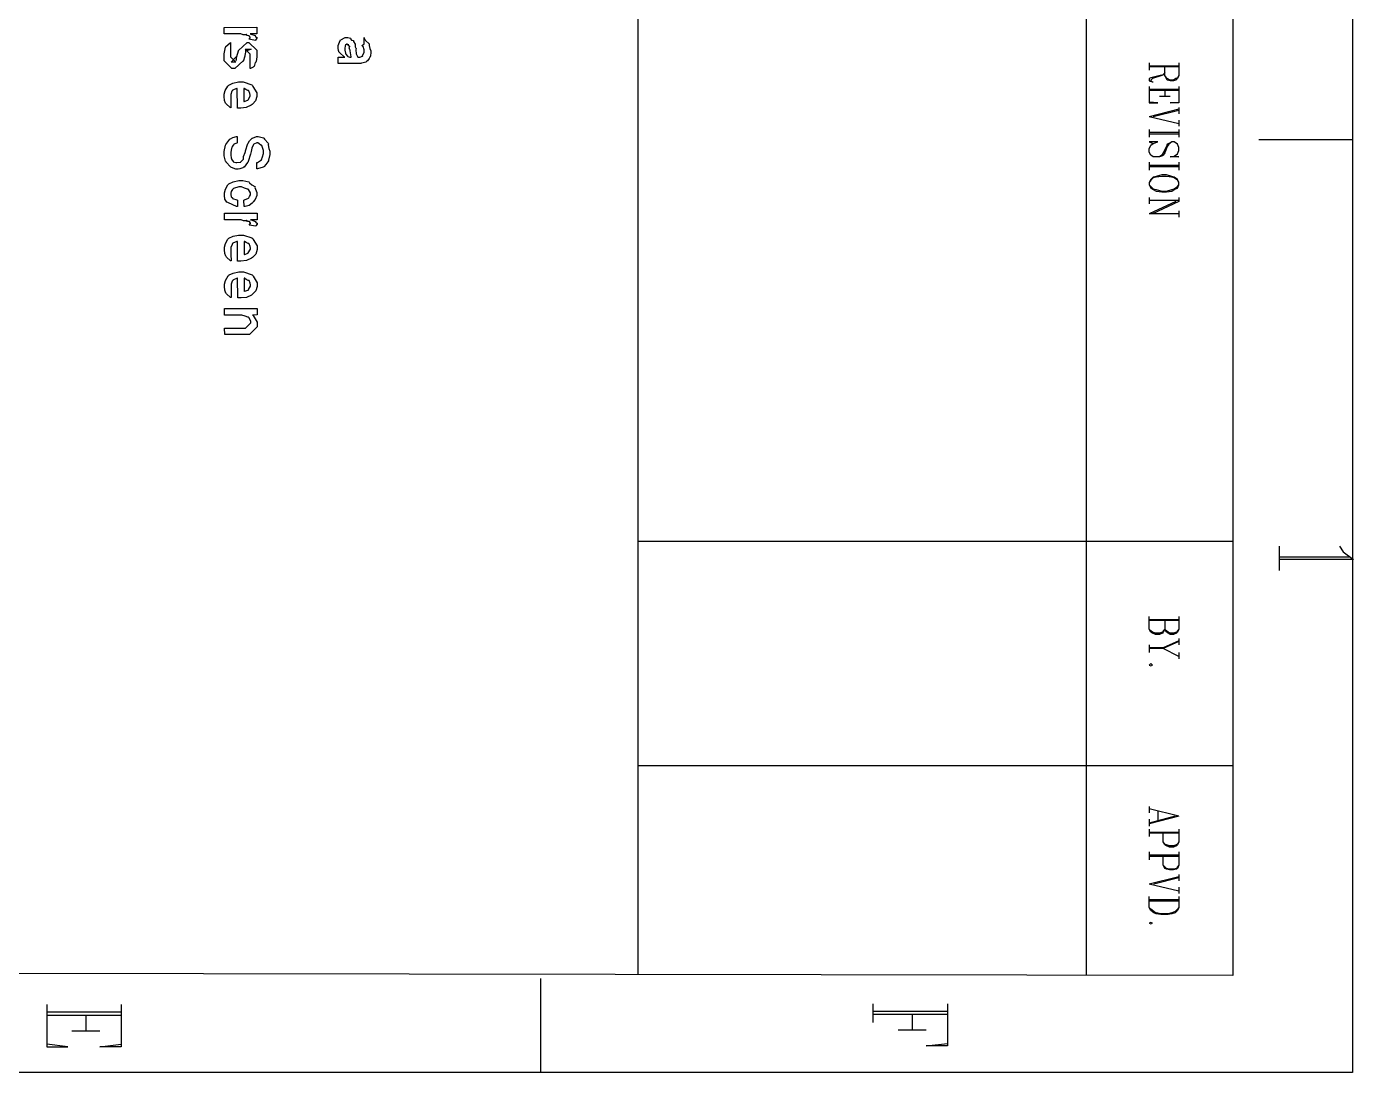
# Model space of a CAD drawing. Extents: x 0.2 to 11.6, y 0.3 to 16.2.
# Drawn here: x 8.745 to 11.572, y 0.31 to 2.539 of the extents above; entities that cross this region are included whole.
import ezdxf

# ---------------------------------------------------------------- set-up
doc = ezdxf.new("R2010")
doc.units = 0
doc.header["$MEASUREMENT"] = 0

msp = doc.modelspace()

# ---------------------------------------------------------------- linework, layer by layer
at = {"color": 0}
for p, q in [((11.57, 16.22), (11.57, 0.310004)), ((11.315, 16.02), (11.315, 0.516656)), ((10.0483, 0.518338), (10.0483, 4.17503)), ((11.0033, 0.516656), (11.0033, 4.17503)), ((9.16618, 2.53743), (9.23563, 2.53765)), ((9.16618, 2.52354), (9.16618, 2.53743)), ((9.16618, 2.53743), (9.16618, 2.53743)), ((9.20047, 2.52354), (9.16618, 2.52354)), ((9.20199, 2.52354), (9.20047, 2.52354)), ((9.20654, 2.52171), (9.20199, 2.52354)), ((9.21213, 2.52165), (9.20654, 2.52171)), ((9.21349, 2.52246), (9.21213, 2.52165)), ((9.21403, 2.52235), (9.21349, 2.52246)), ((9.21544, 2.52018), (9.21403, 2.52235)), ((9.21869, 2.51969), (9.21544, 2.52018)), ((9.21957, 2.52007), (9.21869, 2.51969)), ((9.21912, 2.51247), (9.22174, 2.51557)), ((9.21989, 2.51986), (9.21957, 2.52007)), ((9.22174, 2.5166), (9.21989, 2.51986)), ((9.23563, 2.52376), (9.22174, 2.52354)), ((9.22174, 2.52354), (9.22314, 2.52322)), ((9.22174, 2.51557), (9.22174, 2.5166)), ((9.22174, 2.5166), (9.22174, 2.5166)), ((9.22314, 2.52322), (9.23238, 2.52018)), ((9.23238, 2.52018), (9.23281, 2.51986)), ((9.23281, 2.51986), (9.23253, 2.51932)), ((9.23253, 2.51932), (9.23351, 2.51682)), ((9.23351, 2.51682), (9.23563, 2.51633)), ((9.23563, 2.53765), (9.23563, 2.52376)), ((9.23563, 2.51633), (9.23563, 2.51617)), ((9.23563, 2.51617), (9.23563, 2.5146)), ((9.41465, 2.51079), (9.42426, 2.51585)), ((9.42426, 2.51585), (9.42746, 2.51585)), ((9.42746, 2.51585), (9.42958, 2.51585)), ((9.42958, 2.51585), (9.43528, 2.51421)), ((9.46479, 2.51585), (9.46474, 2.51585)), ((9.46474, 2.51585), (9.4655, 2.51156)), ((9.46479, 2.50196), (9.46479, 2.51585)), ((9.16624, 2.48144), (9.16911, 2.49528)), ((9.16911, 2.49528), (9.16971, 2.49642)), ((9.16971, 2.49642), (9.16997, 2.49713)), ((9.16997, 2.49713), (9.17893, 2.50478)), ((9.17893, 2.50478), (9.18012, 2.5051)), ((9.18012, 2.5051), (9.18012, 2.49121)), ((9.18012, 2.5051), (9.18012, 2.5051)), ((9.18012, 2.49121), (9.18012, 2.49013)), ((9.18012, 2.49013), (9.18012, 2.48768)), ((9.18012, 2.48768), (9.18012, 2.48687)), ((9.19358, 2.47581), (9.19683, 2.48774)), ((9.19683, 2.48839), (9.2155, 2.5051)), ((9.19683, 2.48774), (9.19683, 2.48839)), ((9.22179, 2.48014), (9.21072, 2.49121)), ((9.21072, 2.49121), (9.21636, 2.49121)), ((9.21268, 2.48861), (9.21181, 2.48578)), ((9.22374, 2.49121), (9.21268, 2.48708)), ((9.21268, 2.48708), (9.21268, 2.48861)), ((9.2155, 2.5051), (9.21897, 2.5051)), ((9.21636, 2.49121), (9.22374, 2.49121)), ((9.21897, 2.5051), (9.23568, 2.48861)), ((9.23281, 2.50987), (9.21912, 2.51247)), ((9.21912, 2.51247), (9.21912, 2.51247)), ((9.23324, 2.51042), (9.23281, 2.50987)), ((9.23563, 2.5146), (9.23324, 2.51042)), ((9.23568, 2.48861), (9.23568, 2.47862)), ((9.40924, 2.49908), (9.41336, 2.50976)), ((9.40924, 2.49522), (9.40924, 2.49908)), ((9.40924, 2.49349), (9.40924, 2.49522)), ((9.40961, 2.48817), (9.40924, 2.49349)), ((9.41151, 2.484), (9.40961, 2.48817)), ((9.41336, 2.50976), (9.41422, 2.51064)), ((9.41422, 2.51064), (9.41465, 2.51079)), ((9.42426, 2.49794), (9.42313, 2.49283)), ((9.42313, 2.49283), (9.42313, 2.4911)), ((9.42313, 2.4911), (9.42313, 2.48876)), ((9.42313, 2.48876), (9.42475, 2.48247)), ((9.42464, 2.49935), (9.42426, 2.49794)), ((9.42492, 2.49978), (9.42464, 2.49935)), ((9.42774, 2.50196), (9.42492, 2.49978)), ((9.42876, 2.50196), (9.42774, 2.50196)), ((9.42882, 2.50196), (9.42876, 2.50196)), ((9.42914, 2.50011), (9.42882, 2.50196)), ((9.43115, 2.50032), (9.42914, 2.50011)), ((9.43158, 2.50065), (9.43115, 2.50032)), ((9.43142, 2.49804), (9.43181, 2.50043)), ((9.43315, 2.49707), (9.43142, 2.49804)), ((9.43181, 2.50043), (9.43158, 2.50065)), ((9.43272, 2.49388), (9.43365, 2.49681)), ((9.43392, 2.48985), (9.43272, 2.49388)), ((9.43354, 2.49718), (9.43315, 2.49707)), ((9.43365, 2.49681), (9.43354, 2.49718)), ((9.43483, 2.48915), (9.43392, 2.48985)), ((9.43494, 2.48753), (9.43483, 2.48915)), ((9.43679, 2.47504), (9.43494, 2.48753)), ((9.43528, 2.51421), (9.43593, 2.51389)), ((9.43593, 2.51389), (9.43571, 2.51318)), ((9.43571, 2.51318), (9.43776, 2.51014)), ((9.43776, 2.51014), (9.44163, 2.50922)), ((9.44163, 2.50922), (9.442, 2.50868)), ((9.442, 2.50868), (9.44194, 2.5076)), ((9.44194, 2.5076), (9.44547, 2.502)), ((9.44569, 2.50131), (9.44521, 2.50011)), ((9.44521, 2.50011), (9.44526, 2.49588)), ((9.44526, 2.49588), (9.44704, 2.49317)), ((9.44547, 2.502), (9.44569, 2.50131)), ((9.44721, 2.49219), (9.44661, 2.48985)), ((9.44661, 2.48985), (9.4476, 2.48113)), ((9.44704, 2.49317), (9.44721, 2.49219)), ((9.45958, 2.49892), (9.46376, 2.50174)), ((9.46126, 2.49735), (9.45958, 2.49892)), ((9.46175, 2.49739), (9.46126, 2.49735)), ((9.46224, 2.49685), (9.46175, 2.49739)), ((9.46479, 2.4899), (9.46224, 2.49685)), ((9.46376, 2.50174), (9.46479, 2.50196)), ((9.46479, 2.48742), (9.46479, 2.4899)), ((9.46479, 2.48486), (9.46479, 2.48742)), ((9.4655, 2.51156), (9.46631, 2.51107)), ((9.46631, 2.51107), (9.46718, 2.50976)), ((9.46718, 2.50976), (9.47487, 2.50239)), ((9.47487, 2.50239), (9.47542, 2.50131)), ((9.47542, 2.50131), (9.4751, 2.49924)), ((9.4751, 2.49924), (9.4765, 2.49262)), ((9.4765, 2.49262), (9.47868, 2.48774)), ((9.47868, 2.48774), (9.47868, 2.48611)), ((9.16624, 2.47646), (9.16624, 2.48144)), ((9.16624, 2.46625), (9.16624, 2.47646)), ((9.18294, 2.44954), (9.16624, 2.46625)), ((9.18012, 2.48687), (9.18012, 2.48426)), ((9.18012, 2.48426), (9.18012, 2.4784)), ((9.18012, 2.4784), (9.18012, 2.47646)), ((9.18012, 2.47646), (9.18012, 2.4745)), ((9.18012, 2.4745), (9.19119, 2.46343)), ((9.18099, 2.46343), (9.19206, 2.4745)), ((9.18707, 2.46343), (9.18099, 2.46343)), ((9.19119, 2.46343), (9.18707, 2.46343)), ((9.20682, 2.46625), (9.18924, 2.44954)), ((9.19206, 2.4669), (9.19358, 2.47581)), ((9.19206, 2.4745), (9.19206, 2.4669)), ((9.21007, 2.47624), (9.20682, 2.46474)), ((9.20682, 2.46474), (9.20682, 2.46625)), ((9.21029, 2.47754), (9.21007, 2.47624)), ((9.21143, 2.48481), (9.21029, 2.47754)), ((9.21181, 2.48578), (9.21143, 2.48481)), ((9.22179, 2.47732), (9.22179, 2.48014)), ((9.22179, 2.47553), (9.22179, 2.47732)), ((9.22179, 2.47), (9.22179, 2.47553)), ((9.22179, 2.46756), (9.22179, 2.47)), ((9.22179, 2.46679), (9.22179, 2.46756)), ((9.22179, 2.46446), (9.22179, 2.46679)), ((9.22179, 2.46343), (9.22179, 2.46446)), ((9.22179, 2.44954), (9.22179, 2.46343)), ((9.23264, 2.46257), (9.22988, 2.45443)), ((9.23394, 2.46365), (9.23264, 2.46257)), ((9.23421, 2.46474), (9.23394, 2.46365)), ((9.23568, 2.47487), (9.23421, 2.46474)), ((9.23568, 2.47862), (9.23568, 2.47487)), ((9.40944, 2.46029), (9.40924, 2.47418)), ((9.40924, 2.47418), (9.41271, 2.47418)), ((9.41157, 2.46029), (9.40944, 2.46029)), ((9.41228, 2.48394), (9.41151, 2.484)), ((9.41792, 2.46029), (9.41157, 2.46029)), ((9.41282, 2.48307), (9.41228, 2.48394)), ((9.41271, 2.47418), (9.42051, 2.47418)), ((9.42182, 2.47493), (9.41282, 2.48307)), ((9.42074, 2.46029), (9.41792, 2.46029)), ((9.42051, 2.47418), (9.42313, 2.47418)), ((9.42399, 2.46029), (9.42074, 2.46029)), ((9.42313, 2.47418), (9.42182, 2.47493)), ((9.42313, 2.47418), (9.42313, 2.47418)), ((9.43392, 2.46029), (9.42399, 2.46029)), ((9.42475, 2.48247), (9.42507, 2.48176)), ((9.42507, 2.48176), (9.42524, 2.48047)), ((9.42524, 2.48047), (9.42919, 2.47601)), ((9.42919, 2.47601), (9.42964, 2.47569)), ((9.42964, 2.47569), (9.42964, 2.47569)), ((9.42964, 2.47569), (9.43371, 2.47418)), ((9.43371, 2.47418), (9.43506, 2.47418)), ((9.43831, 2.46029), (9.43392, 2.46029)), ((9.43506, 2.47418), (9.43701, 2.47418)), ((9.43701, 2.47418), (9.43679, 2.47504)), ((9.43701, 2.47418), (9.43701, 2.47418)), ((9.44937, 2.46029), (9.43831, 2.46029)), ((9.4476, 2.48113), (9.45051, 2.47515)), ((9.45139, 2.46029), (9.44937, 2.46029)), ((9.45051, 2.47515), (9.4509, 2.47418)), ((9.4509, 2.47418), (9.4515, 2.47418)), ((9.4574, 2.46078), (9.45139, 2.46029)), ((9.4515, 2.47418), (9.45281, 2.47418)), ((9.45281, 2.47418), (9.45329, 2.47418)), ((9.45329, 2.47418), (9.45535, 2.47418)), ((9.45535, 2.47418), (9.4611, 2.47635)), ((9.45871, 2.46094), (9.4574, 2.46078)), ((9.45975, 2.4611), (9.45871, 2.46094)), ((9.46804, 2.46365), (9.45975, 2.4611)), ((9.4611, 2.47635), (9.46153, 2.47678)), ((9.46115, 2.47721), (9.46479, 2.48486)), ((9.46153, 2.47678), (9.46115, 2.47721)), ((9.46912, 2.46442), (9.46804, 2.46365)), ((9.46978, 2.46479), (9.46912, 2.46442)), ((9.47157, 2.46625), (9.46978, 2.46479)), ((9.47493, 2.47092), (9.47157, 2.46625)), ((9.47607, 2.47244), (9.47493, 2.47092)), ((9.47651, 2.47331), (9.47607, 2.47244)), ((9.47803, 2.477), (9.47651, 2.47331)), ((9.47868, 2.48383), (9.47803, 2.477)), ((9.47868, 2.48611), (9.47868, 2.48383)), ((11.1367, 2.46164), (11.1367, 2.44667)), ((11.2, 2.46164), (11.2, 2.435)), ((9.18837, 2.44954), (9.18294, 2.44954)), ((9.18924, 2.44954), (9.18837, 2.44954)), ((9.22254, 2.44976), (9.22179, 2.44954)), ((9.22825, 2.45301), (9.22254, 2.44976)), ((9.22939, 2.45389), (9.22825, 2.45301)), ((9.22988, 2.45443), (9.22939, 2.45389)), ((11.2, 2.45503), (11.1367, 2.45503)), ((11.2, 2.45335), (11.1367, 2.45335)), ((11.16, 2.435), (11.14, 2.43001)), ((11.1634, 2.435), (11.1433, 2.42833)), ((11.1667, 2.43668), (11.16, 2.435)), ((11.1667, 2.43668), (11.1634, 2.435)), ((11.17, 2.44168), (11.1667, 2.43668)), ((11.17, 2.435), (11.17, 2.45335)), ((11.1733, 2.42833), (11.17, 2.435)), ((11.1733, 2.43001), (11.17, 2.435)), ((11.2, 2.435), (11.1967, 2.42833)), ((11.2, 2.435), (11.1967, 2.43001)), ((9.1664, 2.39518), (9.16857, 2.40289)), ((9.16857, 2.40289), (9.17378, 2.41232)), ((9.17378, 2.41232), (9.17529, 2.41363)), ((9.17529, 2.41363), (9.17606, 2.41439)), ((9.17606, 2.41439), (9.185, 2.41857)), ((9.18376, 2.40278), (9.18289, 2.40132)), ((9.18435, 2.40349), (9.18376, 2.40278)), ((9.19303, 2.40728), (9.18435, 2.40349)), ((9.185, 2.41857), (9.19656, 2.42122)), ((9.19418, 2.40733), (9.19303, 2.40728)), ((9.19439, 2.36567), (9.19418, 2.40733)), ((9.19656, 2.42122), (9.20047, 2.42122)), ((9.20047, 2.42122), (9.20697, 2.42122)), ((9.20697, 2.42122), (9.22499, 2.41493)), ((9.20806, 2.40733), (9.20806, 2.37956)), ((9.2091, 2.40728), (9.20806, 2.40733)), ((9.20806, 2.40733), (9.20806, 2.40733)), ((9.2124, 2.40489), (9.2091, 2.40728)), ((9.21669, 2.40289), (9.2124, 2.40489)), ((9.21804, 2.403), (9.21669, 2.40289)), ((9.21869, 2.40235), (9.21804, 2.403)), ((9.22499, 2.41493), (9.22651, 2.41363)), ((9.22651, 2.41363), (9.22765, 2.41183)), ((9.22765, 2.41183), (9.23585, 2.39789)), ((11.14, 2.43001), (11.1367, 2.42833)), ((11.1367, 2.42833), (11.1367, 2.42333)), ((11.1367, 2.42333), (11.1433, 2.42165)), ((11.1367, 2.41168), (11.1367, 2.37668)), ((11.2, 2.405), (11.1367, 2.405)), ((11.2, 2.40332), (11.1367, 2.40332)), ((11.1433, 2.42833), (11.14, 2.42503)), ((11.14, 2.42503), (11.14, 2.42333)), ((11.14, 2.42333), (11.1433, 2.42165)), ((11.1433, 2.42165), (11.145, 2.42165)), ((11.17, 2.40332), (11.17, 2.38997)), ((11.175, 2.42833), (11.1733, 2.43001)), ((11.175, 2.42503), (11.1733, 2.42833)), ((11.1816, 2.42503), (11.175, 2.42833)), ((11.1816, 2.42333), (11.175, 2.42503)), ((11.1883, 2.42503), (11.1816, 2.42503)), ((11.1883, 2.42333), (11.1816, 2.42333)), ((11.1934, 2.42833), (11.1883, 2.42503)), ((11.1934, 2.42503), (11.1883, 2.42333)), ((11.1967, 2.43001), (11.1934, 2.42833)), ((11.1967, 2.42833), (11.1934, 2.42503)), ((11.2, 2.41168), (11.2, 2.37668)), ((9.16639, 2.39258), (9.1664, 2.39518)), ((9.1664, 2.38992), (9.16639, 2.39258)), ((9.16683, 2.38189), (9.1664, 2.38992)), ((9.16917, 2.37576), (9.16683, 2.38189)), ((9.17008, 2.37543), (9.16917, 2.37576)), ((9.17074, 2.37429), (9.17008, 2.37543)), ((9.17936, 2.36649), (9.17074, 2.37429)), ((9.18029, 2.39481), (9.18028, 2.39258)), ((9.18028, 2.39258), (9.18028, 2.39063)), ((9.18028, 2.39063), (9.18028, 2.38624)), ((9.18028, 2.38624), (9.18029, 2.38476)), ((9.18289, 2.40132), (9.18029, 2.39481)), ((9.18029, 2.38476), (9.18029, 2.38346)), ((9.18029, 2.38346), (9.18029, 2.38053)), ((9.18029, 2.38053), (9.18029, 2.37956)), ((9.18029, 2.37956), (9.1805, 2.3661)), ((9.18029, 2.37956), (9.18029, 2.37956)), ((9.20806, 2.37956), (9.20904, 2.37967)), ((9.20904, 2.37967), (9.21664, 2.38238)), ((9.21664, 2.38238), (9.21718, 2.38282)), ((9.21718, 2.38319), (9.22194, 2.39074)), ((9.21718, 2.38282), (9.21718, 2.38319)), ((9.22097, 2.39692), (9.21869, 2.40235)), ((9.22196, 2.39324), (9.22097, 2.39692)), ((9.22194, 2.39074), (9.22196, 2.39324)), ((9.22196, 2.39324), (9.22196, 2.39324)), ((9.22749, 2.37478), (9.22586, 2.37349)), ((9.23329, 2.38064), (9.22749, 2.37478)), ((9.23583, 2.39008), (9.23329, 2.38064)), ((9.23585, 2.39322), (9.23583, 2.39008)), ((9.23585, 2.39789), (9.23585, 2.39322)), ((11.155, 2.37668), (11.1367, 2.37831)), ((11.1367, 2.37668), (11.155, 2.37668)), ((11.1816, 2.38997), (11.1583, 2.38997)), ((11.1816, 2.37668), (11.2, 2.37831)), ((11.2, 2.37668), (11.1816, 2.37668)), ((9.1805, 2.3661), (9.17936, 2.36649)), ((9.19499, 2.36567), (9.19439, 2.36567)), ((9.19683, 2.36567), (9.19499, 2.36567)), ((9.19765, 2.36567), (9.19683, 2.36567)), ((9.20156, 2.36567), (9.19765, 2.36567)), ((9.21328, 2.36664), (9.20156, 2.36567)), ((9.22385, 2.37153), (9.21328, 2.36664)), ((9.22586, 2.37349), (9.22385, 2.37153)), ((11.2, 2.36333), (11.1367, 2.34668)), ((11.2, 2.33165), (11.1367, 2.34668)), ((11.2, 2.36003), (11.145, 2.34668)), ((11.2, 2.36664), (11.2, 2.35335)), ((11.1367, 2.31999), (11.1367, 2.30333)), ((11.2, 2.34), (11.2, 2.32667)), ((11.2, 2.31999), (11.2, 2.30333)), ((9.17008, 2.28814), (9.1785, 2.29947)), ((9.1785, 2.29947), (9.17958, 2.30024)), ((9.17958, 2.30024), (9.18485, 2.30263)), ((9.17958, 2.30024), (9.17958, 2.30024)), ((9.18485, 2.30263), (9.19293, 2.30501)), ((9.19358, 2.29101), (9.18722, 2.28851)), ((9.19293, 2.30501), (9.19433, 2.30501)), ((9.19433, 2.29112), (9.19358, 2.29101)), ((9.19433, 2.30501), (9.19433, 2.29112)), ((9.19433, 2.30501), (9.19433, 2.30501)), ((9.21186, 2.27414), (9.21685, 2.28976)), ((9.21685, 2.28976), (9.21733, 2.29069)), ((9.21733, 2.29069), (9.22006, 2.29536)), ((9.21733, 2.29069), (9.21733, 2.29069)), ((9.22006, 2.29536), (9.22515, 2.30094)), ((9.22515, 2.30094), (9.22601, 2.30154)), ((9.22601, 2.30154), (9.22657, 2.30132)), ((9.22657, 2.30132), (9.23492, 2.30522)), ((9.236, 2.29133), (9.22954, 2.28846)), ((9.23492, 2.30522), (9.23774, 2.30522)), ((9.23687, 2.29133), (9.236, 2.29133)), ((9.23779, 2.29133), (9.23687, 2.29133)), ((9.23774, 2.30522), (9.23876, 2.30522)), ((9.24056, 2.289), (9.23779, 2.29133)), ((9.23876, 2.30522), (9.24994, 2.30181)), ((9.24994, 2.30181), (9.25097, 2.3011)), ((9.25097, 2.3011), (9.2519, 2.29958)), ((9.2519, 2.29958), (9.25999, 2.29047)), ((9.25999, 2.29047), (9.26053, 2.28917)), ((11.2, 2.31332), (11.1367, 2.31332)), ((11.2, 2.31), (11.1367, 2.31)), ((11.155, 2.29335), (11.1367, 2.29335)), ((11.1367, 2.29335), (11.145, 2.28999)), ((11.14, 2.28668), (11.145, 2.28999)), ((11.145, 2.28999), (11.155, 2.29335)), ((11.1783, 2.28999), (11.175, 2.28836)), ((11.185, 2.29335), (11.1783, 2.28999)), ((11.185, 2.29335), (11.1783, 2.28836)), ((11.19, 2.29335), (11.185, 2.29335)), ((11.1967, 2.28836), (11.19, 2.29335)), ((11.37, 2.29833), (11.57, 2.29833)), ((9.16656, 2.27283), (9.16928, 2.28635)), ((9.16656, 2.2679), (9.16656, 2.27283)), ((9.16656, 2.264), (9.16656, 2.2679)), ((9.16932, 2.25228), (9.16656, 2.264)), ((9.16928, 2.28635), (9.16982, 2.28765)), ((9.16982, 2.28765), (9.17008, 2.28814)), ((9.18175, 2.27918), (9.18044, 2.27121)), ((9.18044, 2.27121), (9.18044, 2.26856)), ((9.18044, 2.26856), (9.18044, 2.266)), ((9.18044, 2.266), (9.18153, 2.25911)), ((9.18218, 2.28028), (9.18175, 2.27918)), ((9.1824, 2.28108), (9.18218, 2.28028)), ((9.18338, 2.28353), (9.1824, 2.28108)), ((9.18588, 2.287), (9.18338, 2.28353)), ((9.18674, 2.28808), (9.18588, 2.287)), ((9.18722, 2.28851), (9.18674, 2.28808)), ((9.20757, 2.26199), (9.21121, 2.27089)), ((9.20757, 2.25726), (9.20757, 2.26199)), ((9.21121, 2.27089), (9.21169, 2.27289)), ((9.21169, 2.27289), (9.21186, 2.27414)), ((9.22239, 2.26736), (9.21778, 2.25163)), ((9.22299, 2.27029), (9.22239, 2.26736)), ((9.22347, 2.27268), (9.22299, 2.27029)), ((9.2251, 2.28043), (9.22347, 2.27268)), ((9.22797, 2.2864), (9.2251, 2.28043)), ((9.22906, 2.28786), (9.22797, 2.2864)), ((9.22954, 2.28846), (9.22906, 2.28786)), ((9.24462, 2.28662), (9.24056, 2.289)), ((9.24599, 2.28657), (9.24462, 2.28662)), ((9.24664, 2.28575), (9.24599, 2.28657)), ((9.2461, 2.25612), (9.24767, 2.26144)), ((9.24989, 2.27501), (9.24664, 2.28575)), ((9.24767, 2.26144), (9.24989, 2.26876)), ((9.24989, 2.27115), (9.24989, 2.27501)), ((9.24989, 2.26876), (9.24989, 2.27115)), ((9.26053, 2.28917), (9.26015, 2.28689)), ((9.26015, 2.28689), (9.26161, 2.2794)), ((9.26378, 2.26693), (9.26107, 2.25428)), ((9.26161, 2.2794), (9.26378, 2.27354)), ((9.26378, 2.27354), (9.26378, 2.2716)), ((9.26378, 2.2716), (9.26378, 2.26693)), ((11.1367, 2.27832), (11.14, 2.28668)), ((11.1367, 2.27165), (11.1367, 2.27832)), ((11.14, 2.26497), (11.1367, 2.27165)), ((11.145, 2.26167), (11.14, 2.26497)), ((11.1583, 2.26167), (11.145, 2.26167)), ((11.1634, 2.26497), (11.1583, 2.26167)), ((11.1634, 2.26335), (11.1583, 2.26167)), ((11.1667, 2.27001), (11.1634, 2.26497)), ((11.1667, 2.26497), (11.1634, 2.26335)), ((11.1733, 2.28331), (11.1667, 2.27001)), ((11.17, 2.27001), (11.1667, 2.26497)), ((11.175, 2.28331), (11.17, 2.27001)), ((11.175, 2.28836), (11.1733, 2.28331)), ((11.1783, 2.28836), (11.175, 2.28331)), ((11.1816, 2.26167), (11.19, 2.26335)), ((11.2, 2.26167), (11.1816, 2.26167)), ((11.19, 2.26335), (11.1967, 2.26833)), ((11.19, 2.26335), (11.2, 2.26167)), ((11.2, 2.28168), (11.1967, 2.28836)), ((11.1967, 2.26833), (11.2, 2.27501)), ((11.2, 2.27501), (11.2, 2.28168)), ((9.17025, 2.25119), (9.16932, 2.25228)), ((9.1709, 2.24994), (9.17025, 2.25119)), ((9.17953, 2.24001), (9.1709, 2.24994)), ((9.18067, 2.23969), (9.17953, 2.24001)), ((9.18175, 2.23904), (9.18067, 2.23969)), ((9.18153, 2.25911), (9.18175, 2.25836)), ((9.18175, 2.25836), (9.18186, 2.25689)), ((9.19108, 2.23557), (9.18175, 2.23904)), ((9.18186, 2.25689), (9.18522, 2.252)), ((9.18522, 2.252), (9.18565, 2.25163)), ((9.18565, 2.25163), (9.1856, 2.25125)), ((9.1856, 2.25125), (9.19114, 2.24946)), ((9.19456, 2.23557), (9.19108, 2.23557)), ((9.19114, 2.24946), (9.19303, 2.24946)), ((9.19303, 2.24946), (9.20107, 2.25037)), ((9.19303, 2.24946), (9.19303, 2.24946)), ((9.19586, 2.23557), (9.19456, 2.23557)), ((9.19993, 2.23606), (9.19586, 2.23557)), ((9.20583, 2.23844), (9.19993, 2.23606)), ((9.20107, 2.25037), (9.20171, 2.25054)), ((9.20171, 2.25065), (9.20725, 2.25635)), ((9.20171, 2.25054), (9.20171, 2.25065)), ((9.20779, 2.23926), (9.20583, 2.23844)), ((9.20725, 2.25635), (9.20757, 2.25726)), ((9.20757, 2.25726), (9.20757, 2.25726)), ((9.20876, 2.2399), (9.20779, 2.23926)), ((9.21593, 2.24935), (9.20876, 2.2399)), ((9.21733, 2.25075), (9.21593, 2.24935)), ((9.21778, 2.25163), (9.21733, 2.25075)), ((9.23622, 2.24967), (9.23736, 2.24983)), ((9.23622, 2.23578), (9.23622, 2.24967)), ((9.23757, 2.23583), (9.23622, 2.23578)), ((9.23736, 2.24983), (9.24588, 2.25487)), ((9.24963, 2.23942), (9.23757, 2.23583)), ((9.24588, 2.25487), (9.24642, 2.25575)), ((9.24642, 2.25575), (9.2461, 2.25612)), ((9.25076, 2.24056), (9.24963, 2.23942)), ((9.25185, 2.24132), (9.25076, 2.24056)), ((9.2551, 2.24544), (9.25185, 2.24132)), ((9.25906, 2.25131), (9.2551, 2.24544)), ((9.26053, 2.25293), (9.25906, 2.25131)), ((9.26107, 2.25428), (9.26053, 2.25293)), ((11.1367, 2.25), (11.1367, 2.23335)), ((11.2, 2.24333), (11.1367, 2.24333)), ((11.2, 2.24001), (11.1367, 2.24001)), ((11.2, 2.25), (11.2, 2.23335)), ((9.17632, 2.20421), (9.18533, 2.20856)), ((9.18533, 2.20856), (9.19721, 2.21121)), ((9.19721, 2.21121), (9.20122, 2.21121)), ((9.20122, 2.21121), (9.20589, 2.21121)), ((9.20589, 2.21121), (9.21853, 2.20833)), ((9.21853, 2.20833), (9.21989, 2.20774)), ((9.21989, 2.20774), (9.22026, 2.20633)), ((9.22026, 2.20633), (9.22558, 2.20215)), ((11.14, 2.21332), (11.1367, 2.20665)), ((11.14, 2.21164), (11.1367, 2.20665)), ((11.1367, 2.20665), (11.1367, 2.20167)), ((11.145, 2.21832), (11.14, 2.21332)), ((11.145, 2.21669), (11.14, 2.21164)), ((11.1517, 2.22), (11.145, 2.21832)), ((11.1517, 2.21832), (11.145, 2.21669)), ((11.1634, 2.22331), (11.1517, 2.22)), ((11.1634, 2.22), (11.1517, 2.21832)), ((11.1733, 2.22331), (11.1634, 2.22331)), ((11.1733, 2.22), (11.1634, 2.22)), ((11.185, 2.22), (11.1733, 2.22331)), ((11.185, 2.21832), (11.1733, 2.22)), ((11.19, 2.21832), (11.185, 2.22)), ((11.19, 2.21669), (11.185, 2.21832)), ((11.1967, 2.21332), (11.19, 2.21832)), ((11.1967, 2.21164), (11.19, 2.21669)), ((11.2, 2.20665), (11.1967, 2.21332)), ((11.2, 2.20665), (11.1967, 2.21164)), ((11.2, 2.20167), (11.2, 2.20665)), ((9.16672, 2.18474), (9.16889, 2.19254)), ((9.16672, 2.18213), (9.16672, 2.18474)), ((9.16672, 2.17947), (9.16672, 2.18213)), ((9.16764, 2.17144), (9.16672, 2.17947)), ((9.16889, 2.19254), (9.1741, 2.2021)), ((9.1741, 2.2021), (9.17561, 2.2034)), ((9.17561, 2.2034), (9.17632, 2.20421)), ((9.18121, 2.18744), (9.18061, 2.18397)), ((9.18061, 2.18397), (9.18061, 2.18278)), ((9.18061, 2.18278), (9.18061, 2.18121)), ((9.18061, 2.18121), (9.18143, 2.17638)), ((9.1844, 2.192), (9.18121, 2.18744)), ((9.18143, 2.17638), (9.18332, 2.17469)), ((9.1856, 2.19342), (9.1844, 2.192)), ((9.18642, 2.19407), (9.1856, 2.19342)), ((9.19749, 2.19732), (9.18642, 2.19407)), ((9.20144, 2.19732), (9.19749, 2.19732)), ((9.2035, 2.19732), (9.20144, 2.19732)), ((9.20969, 2.1951), (9.2035, 2.19732)), ((9.21571, 2.19293), (9.20969, 2.1951)), ((9.21728, 2.19299), (9.21571, 2.19293)), ((9.2181, 2.19228), (9.21728, 2.19299)), ((9.22228, 2.18468), (9.2181, 2.19228)), ((9.21869, 2.17415), (9.22006, 2.17714)), ((9.22006, 2.17714), (9.22228, 2.18072)), ((9.22228, 2.18192), (9.22228, 2.18468)), ((9.22228, 2.18072), (9.22228, 2.18192)), ((9.22558, 2.20215), (9.23139, 2.19851)), ((9.23139, 2.19851), (9.23204, 2.19732)), ((9.23204, 2.19732), (9.23188, 2.19613)), ((9.23188, 2.19613), (9.23617, 2.1855)), ((9.23557, 2.17914), (9.23215, 2.17074)), ((9.23617, 2.18192), (9.23557, 2.17914)), ((9.23617, 2.1855), (9.23617, 2.18192)), ((11.1367, 2.20167), (11.14, 2.19499)), ((11.1367, 2.20167), (11.14, 2.19835)), ((11.14, 2.19835), (11.145, 2.19331)), ((11.14, 2.19499), (11.145, 2.19168)), ((11.145, 2.19331), (11.1517, 2.19168)), ((11.145, 2.19168), (11.1517, 2.18832)), ((11.1517, 2.19168), (11.1634, 2.18832)), ((11.1517, 2.18832), (11.1634, 2.18668)), ((11.1634, 2.18832), (11.1733, 2.18832)), ((11.1634, 2.18668), (11.1733, 2.18668)), ((11.1733, 2.18832), (11.185, 2.19168)), ((11.1733, 2.18668), (11.185, 2.18832)), ((11.185, 2.19168), (11.19, 2.19331)), ((11.185, 2.18832), (11.19, 2.19168)), ((11.19, 2.19331), (11.1967, 2.19835)), ((11.19, 2.19168), (11.1967, 2.19499)), ((11.1967, 2.19499), (11.2, 2.20167)), ((11.1967, 2.19835), (11.2, 2.20167)), ((9.17225, 2.16504), (9.16764, 2.17144)), ((9.1741, 2.16456), (9.17225, 2.16504)), ((9.17535, 2.16336), (9.1741, 2.16456)), ((9.19249, 2.15599), (9.17535, 2.16336)), ((9.18332, 2.17469), (9.18386, 2.1741)), ((9.18386, 2.1741), (9.18414, 2.17312)), ((9.18414, 2.17312), (9.19331, 2.16971)), ((9.19472, 2.15565), (9.19249, 2.15599)), ((9.19331, 2.16971), (9.1945, 2.16954)), ((9.1945, 2.16954), (9.19472, 2.15565)), ((9.1945, 2.16954), (9.1945, 2.16954)), ((9.20839, 2.16954), (9.20953, 2.16976)), ((9.20861, 2.15565), (9.20839, 2.16954)), ((9.21078, 2.15599), (9.20861, 2.15565)), ((9.20953, 2.16976), (9.21821, 2.17356)), ((9.21924, 2.15776), (9.21078, 2.15599)), ((9.21821, 2.17356), (9.21881, 2.1741)), ((9.21881, 2.1741), (9.21869, 2.17415)), ((9.22592, 2.16265), (9.21924, 2.15776)), ((9.22726, 2.16456), (9.22592, 2.16265)), ((9.22814, 2.16569), (9.22726, 2.16456)), ((9.23215, 2.17074), (9.22814, 2.16569)), ((11.1367, 2.17503), (11.1367, 2.16168)), ((11.2, 2.16835), (11.1367, 2.16835)), ((11.1934, 2.16667), (11.1367, 2.13997)), ((11.2, 2.16667), (11.1433, 2.13997)), ((11.2, 2.17503), (11.2, 2.16667)), ((9.16689, 2.14122), (9.23633, 2.14144)), ((9.16689, 2.12733), (9.16689, 2.14122)), ((9.16689, 2.14122), (9.16689, 2.14122)), ((9.20117, 2.12733), (9.16689, 2.12733)), ((9.20269, 2.12733), (9.20117, 2.12733)), ((9.20725, 2.12549), (9.20269, 2.12733)), ((9.21283, 2.12543), (9.20725, 2.12549)), ((9.21419, 2.12625), (9.21283, 2.12543)), ((9.21474, 2.12614), (9.21419, 2.12625)), ((9.21615, 2.12397), (9.21474, 2.12614)), ((9.2194, 2.12349), (9.21615, 2.12397)), ((9.22026, 2.12386), (9.2194, 2.12349)), ((9.2206, 2.12364), (9.22026, 2.12386)), ((9.22244, 2.12039), (9.2206, 2.12364)), ((9.23633, 2.12756), (9.22244, 2.12733)), ((9.22244, 2.12733), (9.22385, 2.12701)), ((9.22244, 2.11936), (9.22244, 2.12039)), ((9.22244, 2.12039), (9.22244, 2.12039)), ((9.22385, 2.12701), (9.23307, 2.12397)), ((9.23307, 2.12397), (9.23351, 2.12364)), ((9.23351, 2.12364), (9.23324, 2.1231)), ((9.23324, 2.1231), (9.23421, 2.12061)), ((9.23421, 2.12061), (9.23633, 2.12011)), ((9.23633, 2.14144), (9.23633, 2.12756)), ((9.23633, 2.12011), (9.23633, 2.11996)), ((9.23633, 2.11996), (9.23633, 2.11837)), ((11.2, 2.13997), (11.1367, 2.13997)), ((11.2, 2.14665), (11.2, 2.13336)), ((9.1766, 2.08817), (9.18554, 2.09233)), ((9.18554, 2.09233), (9.1971, 2.095)), ((9.1971, 2.095), (9.20101, 2.095)), ((9.20101, 2.095), (9.20751, 2.095)), ((9.20751, 2.095), (9.22553, 2.08871)), ((9.21983, 2.11626), (9.22244, 2.11936)), ((9.23351, 2.11367), (9.21983, 2.11626)), ((9.21983, 2.11626), (9.21983, 2.11626)), ((9.23394, 2.11421), (9.23351, 2.11367)), ((9.23633, 2.11837), (9.23394, 2.11421)), ((9.16694, 2.06896), (9.16911, 2.07667)), ((9.16694, 2.06635), (9.16694, 2.06896)), ((9.16694, 2.06369), (9.16694, 2.06635)), ((9.16738, 2.05567), (9.16694, 2.06369)), ((9.16911, 2.07667), (9.17432, 2.0861)), ((9.17432, 2.0861), (9.17583, 2.0874)), ((9.17583, 2.0874), (9.1766, 2.08817)), ((9.18343, 2.07508), (9.18083, 2.06858)), ((9.18083, 2.06858), (9.18083, 2.06635)), ((9.18083, 2.06635), (9.18083, 2.0644)), ((9.18083, 2.0644), (9.18083, 2.06)), ((9.18431, 2.07656), (9.18343, 2.07508)), ((9.1849, 2.07726), (9.18431, 2.07656)), ((9.19358, 2.08106), (9.1849, 2.07726)), ((9.19472, 2.08111), (9.19358, 2.08106)), ((9.19493, 2.03944), (9.19472, 2.08111)), ((9.20861, 2.08111), (9.20861, 2.05333)), ((9.20964, 2.08106), (9.20861, 2.08111)), ((9.20861, 2.08111), (9.20861, 2.08111)), ((9.21294, 2.07867), (9.20964, 2.08106)), ((9.21724, 2.07667), (9.21294, 2.07867)), ((9.21858, 2.07676), (9.21724, 2.07667)), ((9.21772, 2.05697), (9.2225, 2.0645)), ((9.21924, 2.07613), (9.21858, 2.07676)), ((9.22151, 2.07069), (9.21924, 2.07613)), ((9.2225, 2.067), (9.22151, 2.07069)), ((9.2225, 2.0645), (9.2225, 2.067)), ((9.2225, 2.067), (9.2225, 2.067)), ((9.22553, 2.08871), (9.22706, 2.0874)), ((9.22706, 2.0874), (9.22819, 2.08561)), ((9.22819, 2.08561), (9.23639, 2.07167)), ((9.23639, 2.06386), (9.23383, 2.05442)), ((9.23639, 2.07167), (9.23639, 2.067)), ((9.23639, 2.067), (9.23639, 2.06386)), ((9.16971, 2.04954), (9.16738, 2.05567)), ((9.17062, 2.04921), (9.16971, 2.04954)), ((9.17128, 2.04807), (9.17062, 2.04921)), ((9.1799, 2.04025), (9.17128, 2.04807)), ((9.18104, 2.03988), (9.1799, 2.04025)), ((9.18083, 2.06), (9.18083, 2.05854)), ((9.18083, 2.05854), (9.18083, 2.05724)), ((9.18083, 2.05724), (9.18083, 2.05431)), ((9.18083, 2.05431), (9.18083, 2.05333)), ((9.18083, 2.05333), (9.18104, 2.03988)), ((9.18083, 2.05333), (9.18083, 2.05333)), ((9.19553, 2.03944), (9.19493, 2.03944)), ((9.19738, 2.03944), (9.19553, 2.03944)), ((9.19819, 2.03944), (9.19738, 2.03944)), ((9.2021, 2.03944), (9.19819, 2.03944)), ((9.21382, 2.04042), (9.2021, 2.03944)), ((9.20861, 2.05333), (9.20958, 2.05344)), ((9.20958, 2.05344), (9.21718, 2.05615)), ((9.22439, 2.04531), (9.21382, 2.04042)), ((9.21718, 2.05615), (9.21772, 2.05658)), ((9.21772, 2.05658), (9.21772, 2.05697)), ((9.2264, 2.04725), (9.22439, 2.04531)), ((9.22803, 2.04856), (9.2264, 2.04725)), ((9.23383, 2.05442), (9.22803, 2.04856)), ((9.16928, 1.99826), (9.17449, 2.00771)), ((9.17449, 2.00771), (9.176, 2.009)), ((9.176, 2.009), (9.17676, 2.00976)), ((9.17676, 2.00976), (9.18571, 2.01394)), ((9.18571, 2.01394), (9.19726, 2.0166)), ((9.19726, 2.0166), (9.20117, 2.0166)), ((9.20117, 2.0166), (9.20768, 2.0166)), ((9.20768, 2.0166), (9.22569, 2.01031)), ((9.22569, 2.01031), (9.22721, 2.009)), ((9.22721, 2.009), (9.22835, 2.00721)), ((9.22835, 2.00721), (9.23654, 1.99328)), ((9.1671, 1.99056), (9.16928, 1.99826)), ((9.1671, 1.98796), (9.1671, 1.99056)), ((9.1671, 1.98529), (9.1671, 1.98796)), ((9.16754, 1.97726), (9.1671, 1.98529)), ((9.1836, 1.99669), (9.18099, 1.99018)), ((9.18099, 1.99018), (9.18099, 1.98796)), ((9.18099, 1.98796), (9.18099, 1.986)), ((9.18099, 1.986), (9.18099, 1.98161)), ((9.18099, 1.98161), (9.18099, 1.98014)), ((9.18099, 1.98014), (9.18099, 1.97885)), ((9.18099, 1.97885), (9.18099, 1.97592)), ((9.18446, 1.99815), (9.1836, 1.99669)), ((9.18506, 1.99886), (9.18446, 1.99815)), ((9.19374, 2.00265), (9.18506, 1.99886)), ((9.19488, 2.00271), (9.19374, 2.00265)), ((9.1951, 1.96104), (9.19488, 2.00271)), ((9.20876, 2.00271), (9.20876, 1.97493)), ((9.20981, 2.00265), (9.20876, 2.00271)), ((9.20876, 2.00271), (9.20876, 2.00271)), ((9.21311, 2.00028), (9.20981, 2.00265)), ((9.21739, 1.99826), (9.21311, 2.00028)), ((9.21875, 1.99837), (9.21739, 1.99826)), ((9.21789, 1.97857), (9.22265, 1.98611)), ((9.21789, 1.97819), (9.21789, 1.97857)), ((9.2194, 1.99772), (9.21875, 1.99837)), ((9.22168, 1.99229), (9.2194, 1.99772)), ((9.22265, 1.98861), (9.22168, 1.99229)), ((9.22265, 1.98611), (9.22265, 1.98861)), ((9.22265, 1.98861), (9.22265, 1.98861)), ((9.23654, 1.98546), (9.234, 1.97601)), ((9.23654, 1.99328), (9.23654, 1.98861)), ((9.23654, 1.98861), (9.23654, 1.98546)), ((9.16988, 1.97114), (9.16754, 1.97726)), ((9.17079, 1.97082), (9.16988, 1.97114)), ((9.17144, 1.96967), (9.17079, 1.97082)), ((9.18007, 1.96186), (9.17144, 1.96967)), ((9.18121, 1.96147), (9.18007, 1.96186)), ((9.18099, 1.97592), (9.18099, 1.97493)), ((9.18099, 1.97493), (9.18121, 1.96147)), ((9.18099, 1.97493), (9.18099, 1.97493)), ((9.19569, 1.96104), (9.1951, 1.96104)), ((9.19754, 1.96104), (9.19569, 1.96104)), ((9.19835, 1.96104), (9.19754, 1.96104)), ((9.20226, 1.96104), (9.19835, 1.96104)), ((9.21397, 1.96203), (9.20226, 1.96104)), ((9.20876, 1.97493), (9.20975, 1.97504)), ((9.20975, 1.97504), (9.21733, 1.97775)), ((9.22456, 1.9669), (9.21397, 1.96203)), ((9.21733, 1.97775), (9.21789, 1.97819)), ((9.22657, 1.96886), (9.22456, 1.9669)), ((9.22819, 1.97015), (9.22657, 1.96886)), ((9.234, 1.97601), (9.22819, 1.97015)), ((9.16721, 1.93821), (9.23665, 1.93842)), ((9.16721, 1.92432), (9.16721, 1.93821)), ((9.16721, 1.93821), (9.16721, 1.93821)), ((9.20193, 1.92432), (9.16721, 1.92432)), ((9.20415, 1.92432), (9.20193, 1.92432)), ((9.21089, 1.92203), (9.20415, 1.92432)), ((9.2169, 1.91975), (9.21089, 1.92203)), ((9.23665, 1.92453), (9.22646, 1.92432)), ((9.22646, 1.92432), (9.22781, 1.92324)), ((9.22781, 1.92324), (9.23665, 1.90907)), ((9.23665, 1.93842), (9.23665, 1.92453)), ((9.16743, 1.88265), (9.16721, 1.89654)), ((9.16721, 1.89654), (9.20583, 1.89654)), ((9.20583, 1.89654), (9.21169, 1.89654)), ((9.21169, 1.89654), (9.22276, 1.9076)), ((9.21843, 1.91976), (9.2169, 1.91975)), ((9.21912, 1.919), (9.21843, 1.91976)), ((9.22276, 1.91146), (9.21912, 1.919)), ((9.23665, 1.89957), (9.22017, 1.88265)), ((9.22276, 1.90869), (9.22276, 1.91146)), ((9.22276, 1.9076), (9.22276, 1.90869)), ((9.23665, 1.90907), (9.23665, 1.90435)), ((9.23665, 1.90435), (9.23665, 1.89957)), ((9.2091, 1.88265), (9.16743, 1.88265)), ((9.22017, 1.88265), (9.2091, 1.88265)), ((11.315, 1.44168), (10.0483, 1.44168)), ((11.4134, 1.43164), (11.4134, 1.37999)), ((11.5417, 1.43164), (11.55, 1.41997)), ((11.55, 1.41997), (11.5717, 1.40332)), ((11.565, 1.40831), (11.4134, 1.40831)), ((11.5717, 1.40332), (11.4134, 1.40332)), ((11.1367, 1.25499), (11.1367, 1.28168)), ((11.2, 1.27501), (11.1367, 1.27501)), ((11.2, 1.27333), (11.1367, 1.27333)), ((11.17, 1.27333), (11.17, 1.25499)), ((11.2, 1.28168), (11.2, 1.25499)), ((11.14, 1.24832), (11.1367, 1.25499)), ((11.14, 1.25168), (11.1367, 1.25499)), ((11.1433, 1.24832), (11.14, 1.25168)), ((11.1433, 1.24669), (11.14, 1.24832)), ((11.15, 1.24669), (11.1433, 1.24832)), ((11.15, 1.24333), (11.1433, 1.24669)), ((11.1583, 1.24669), (11.15, 1.24669)), ((11.165, 1.24832), (11.1583, 1.24669)), ((11.165, 1.24669), (11.1583, 1.24333)), ((11.1667, 1.25168), (11.165, 1.24832)), ((11.1667, 1.24832), (11.165, 1.24669)), ((11.17, 1.25499), (11.1667, 1.24832)), ((11.17, 1.25499), (11.1667, 1.25168)), ((11.1733, 1.24832), (11.17, 1.25499)), ((11.1733, 1.25168), (11.17, 1.25499)), ((11.1767, 1.24832), (11.1733, 1.25168)), ((11.1767, 1.24669), (11.1733, 1.24832)), ((11.1816, 1.24669), (11.1767, 1.24832)), ((11.1816, 1.24333), (11.1767, 1.24669)), ((11.1883, 1.24669), (11.1816, 1.24669)), ((11.195, 1.24832), (11.1883, 1.24669)), ((11.195, 1.24669), (11.1883, 1.24333)), ((11.1967, 1.25168), (11.195, 1.24832)), ((11.1967, 1.24832), (11.195, 1.24669)), ((11.2, 1.25499), (11.1967, 1.24832)), ((11.2, 1.25499), (11.1967, 1.25168)), ((11.1367, 1.22168), (11.1367, 1.20502)), ((11.1583, 1.24333), (11.15, 1.24333)), ((11.2, 1.22998), (11.1667, 1.21501)), ((11.2, 1.22835), (11.1667, 1.21332)), ((11.1883, 1.24333), (11.1816, 1.24333)), ((11.2, 1.23497), (11.2, 1.22168)), ((11.1667, 1.21501), (11.1367, 1.21501)), ((11.1667, 1.21332), (11.1367, 1.21332)), ((11.2, 1.19667), (11.1667, 1.21332)), ((11.2, 1.20502), (11.2, 1.19168)), ((11.14, 1.18164), (11.1367, 1.17833)), ((11.1367, 1.17833), (11.14, 1.17665)), ((11.1433, 1.17833), (11.14, 1.18164)), ((11.14, 1.17665), (11.1433, 1.17833)), ((11.315, 0.963325), (10.0483, 0.963325)), ((11.1367, 0.876682), (11.1367, 0.863336)), ((11.2, 0.856662), (11.1367, 0.87169)), ((11.2, 0.856662), (11.1367, 0.840007)), ((11.1917, 0.856662), (11.1367, 0.841689)), ((11.1367, 0.849989), (11.1367, 0.835015)), ((11.155, 0.866644), (11.155, 0.846679)), ((11.1367, 0.828342), (11.1367, 0.813314)), ((11.2, 0.821669), (11.1367, 0.821669)), ((11.2, 0.819988), (11.1367, 0.819988)), ((11.1667, 0.80165), (11.1667, 0.819988)), ((11.2, 0.828342), (11.2, 0.80165)), ((11.17, 0.794976), (11.1667, 0.80165)), ((11.17, 0.796658), (11.1667, 0.80165)), ((11.1733, 0.794976), (11.17, 0.796658)), ((11.1733, 0.793349), (11.17, 0.794976)), ((11.18, 0.793349), (11.1733, 0.794976)), ((11.18, 0.789985), (11.1733, 0.793349)), ((11.1883, 0.793349), (11.18, 0.793349)), ((11.195, 0.794976), (11.1883, 0.793349)), ((11.195, 0.793349), (11.1883, 0.789985)), ((11.1967, 0.796658), (11.195, 0.794976)), ((11.1967, 0.794976), (11.195, 0.793349)), ((11.2, 0.80165), (11.1967, 0.794976)), ((11.2, 0.80165), (11.1967, 0.796658)), ((11.1367, 0.780003), (11.1367, 0.763346)), ((11.2, 0.773329), (11.1367, 0.773329)), ((11.2, 0.770019), (11.1367, 0.770019)), ((11.1667, 0.751682), (11.1667, 0.770019)), ((11.1883, 0.789985), (11.18, 0.789985)), ((11.2, 0.780003), (11.2, 0.751682)), ((11.17, 0.745008), (11.1667, 0.751682)), ((11.17, 0.748318), (11.1667, 0.751682)), ((11.1733, 0.745008), (11.17, 0.748318)), ((11.1733, 0.743326), (11.17, 0.745008)), ((11.18, 0.743326), (11.1733, 0.745008)), ((11.18, 0.741644), (11.1733, 0.743326)), ((11.1883, 0.743326), (11.18, 0.743326)), ((11.1883, 0.741644), (11.18, 0.741644)), ((11.195, 0.745008), (11.1883, 0.743326)), ((11.195, 0.743326), (11.1883, 0.741644)), ((11.1967, 0.748318), (11.195, 0.745008)), ((11.1967, 0.745008), (11.195, 0.743326)), ((11.2, 0.751682), (11.1967, 0.745008)), ((11.2, 0.751682), (11.1967, 0.748318)), ((11.2, 0.726671), (11.1367, 0.711643)), ((11.2, 0.696669), (11.1367, 0.711643)), ((11.2, 0.724989), (11.1467, 0.711643)), ((11.2, 0.731662), (11.2, 0.718317)), ((11.1367, 0.661675), (11.1367, 0.685004)), ((11.2, 0.678331), (11.1367, 0.678331)), ((11.2, 0.705024), (11.2, 0.691678)), ((11.2, 0.685004), (11.2, 0.661675)), ((11.2, 0.675022), (11.1367, 0.675022)), ((11.14, 0.655003), (11.1367, 0.661675)), ((11.14, 0.658311), (11.1367, 0.661675)), ((11.1467, 0.653321), (11.14, 0.658311)), ((11.1467, 0.650011), (11.14, 0.655003)), ((11.1517, 0.650011), (11.1467, 0.653321)), ((11.1917, 0.653321), (11.185, 0.650011)), ((11.1967, 0.658311), (11.1917, 0.653321)), ((11.1967, 0.655003), (11.1917, 0.650011)), ((11.2, 0.661675), (11.1967, 0.655003)), ((11.2, 0.661675), (11.1967, 0.658311)), ((11.14, 0.629992), (11.1367, 0.62831)), ((11.1367, 0.62831), (11.14, 0.626682)), ((11.1433, 0.62831), (11.14, 0.629992)), ((11.14, 0.626682), (11.1433, 0.62831)), ((11.1517, 0.648329), (11.1467, 0.650011)), ((11.1617, 0.648329), (11.1517, 0.650011)), ((11.1617, 0.646647), (11.1517, 0.648329)), ((11.1767, 0.648329), (11.1617, 0.648329)), ((11.1767, 0.646647), (11.1617, 0.646647)), ((11.185, 0.650011), (11.1767, 0.648329)), ((11.185, 0.648329), (11.1767, 0.646647)), ((11.1917, 0.650011), (11.185, 0.648329)), ((11.315, 0.516656), (0.398329, 0.533311)), ((9.84, 0.509983), (9.84, 0.310004)), ((8.78836, 0.455024), (8.78836, 0.365018)), ((8.94667, 0.455024), (8.94667, 0.365018)), ((10.5483, 0.456651), (10.5483, 0.416667)), ((10.7067, 0.456651), (10.7067, 0.366644)), ((8.94667, 0.438314), (8.78836, 0.438314)), ((8.94667, 0.43164), (8.78836, 0.43164)), ((8.87169, 0.43164), (8.87169, 0.398329)), ((10.7067, 0.439996), (10.5483, 0.439996)), ((10.7067, 0.433322), (10.5483, 0.433322)), ((10.6317, 0.433322), (10.6317, 0.400011)), ((8.90169, 0.398329), (8.84169, 0.398329)), ((10.6617, 0.400011), (10.6017, 0.400011)), ((8.83333, 0.365018), (8.78836, 0.370008)), ((8.90169, 0.365018), (8.94667, 0.370008)), ((10.6617, 0.366644), (10.7067, 0.37169)), ((8.78836, 0.365018), (8.83333, 0.365018)), ((8.94667, 0.365018), (8.90169, 0.365018)), ((10.7067, 0.366644), (10.6617, 0.366644)), ((11.57, 0.310004), (0.155003, 0.310004)), ((11.57, 0.310004), (0.155003, 0.310004))]:
    msp.add_line(p, q, dxfattribs=at)

doc.saveas('drawing.dxf')
